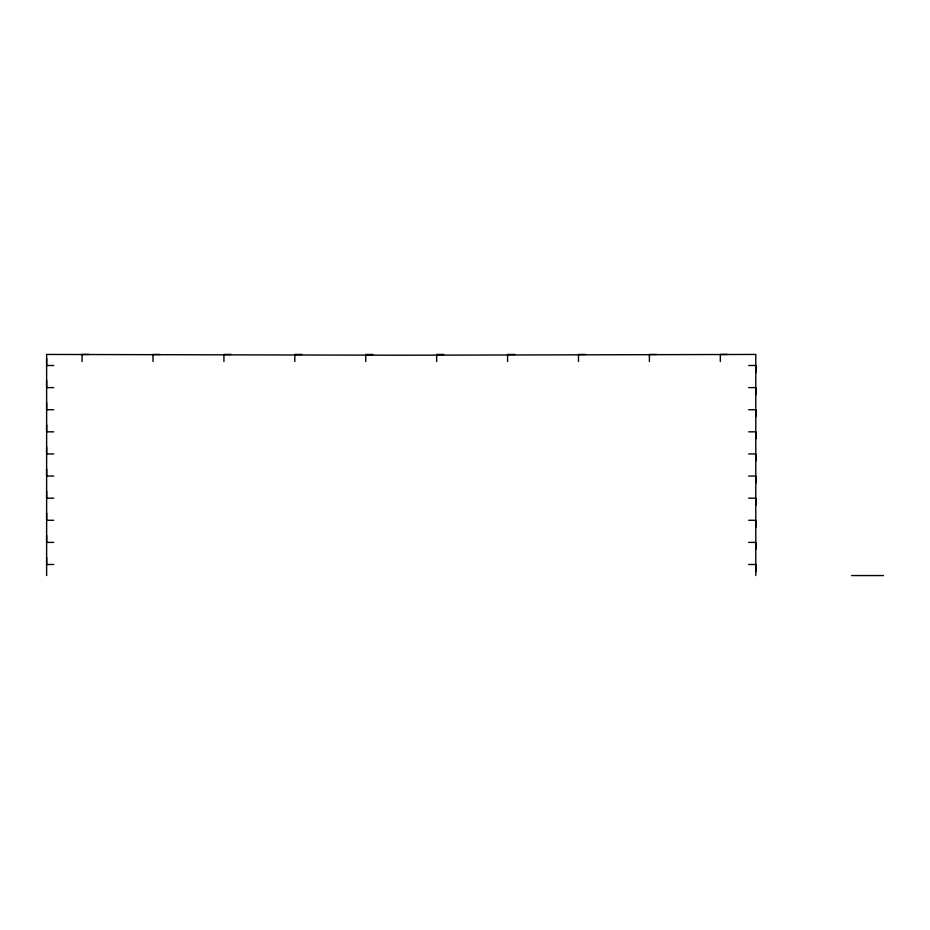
<?xml version="1.0" encoding="UTF-8"?>
<svg xmlns="http://www.w3.org/2000/svg" width="930" height="930" viewBox="0 0 930 930"><rect width="100%" height="100%" fill="white"/><g stroke="black" fill="none" stroke-linecap="round" stroke-linejoin="round"><path stroke-width="1.4" d="M755.788 575.554L755.788 354.446L401.202 355.214L46.628 354.446L46.628 575.554M89.175 354.446L82.084 354.446L82.084 361.538M160.1 354.446L153.008 354.446L153.008 361.538M231.012 354.446L223.921 354.446L223.921 361.538M301.925 354.446L294.833 354.446L294.833 361.538M372.837 354.446L365.746 354.446L365.746 361.538M443.761 354.446L436.67 354.446L436.67 361.538M514.674 354.446L507.582 354.446L507.582 361.538M585.586 354.446L578.495 354.446L578.495 361.538M656.499 354.446L649.407 354.446L649.407 361.538M727.423 354.446L720.332 354.446L720.332 361.538M53.719 365.502L46.628 365.502L46.628 358.41M748.697 365.502L755.788 365.502L755.788 372.593M53.719 387.612L46.628 387.612L46.628 380.521M748.697 387.612L755.788 387.612L755.788 394.704M53.719 409.723L46.628 409.723L46.628 402.632M748.697 409.723L755.788 409.723L755.788 416.814M53.719 431.834L46.628 431.834L46.628 424.743M748.697 431.834L755.788 431.834L755.788 438.925M53.719 453.945L46.628 453.945L46.628 446.853M748.697 453.945L755.788 453.945L755.788 461.036M53.719 476.055L46.628 476.055L46.628 468.964M748.697 476.055L755.788 476.055L755.788 483.147M53.719 498.166L46.628 498.166L46.628 491.075M748.697 498.166L755.788 498.166L755.788 505.257M53.719 520.277L46.628 520.277L46.628 513.186M748.697 520.277L755.788 520.277L755.788 527.368M53.719 542.388L46.628 542.388L46.628 535.296M748.697 542.388L755.788 542.388L755.788 549.479M53.719 564.498L46.628 564.498L46.628 557.407M748.697 564.498L755.788 564.498L755.788 571.59M851.566 575.554L883.5 575.554"/></g></svg>
